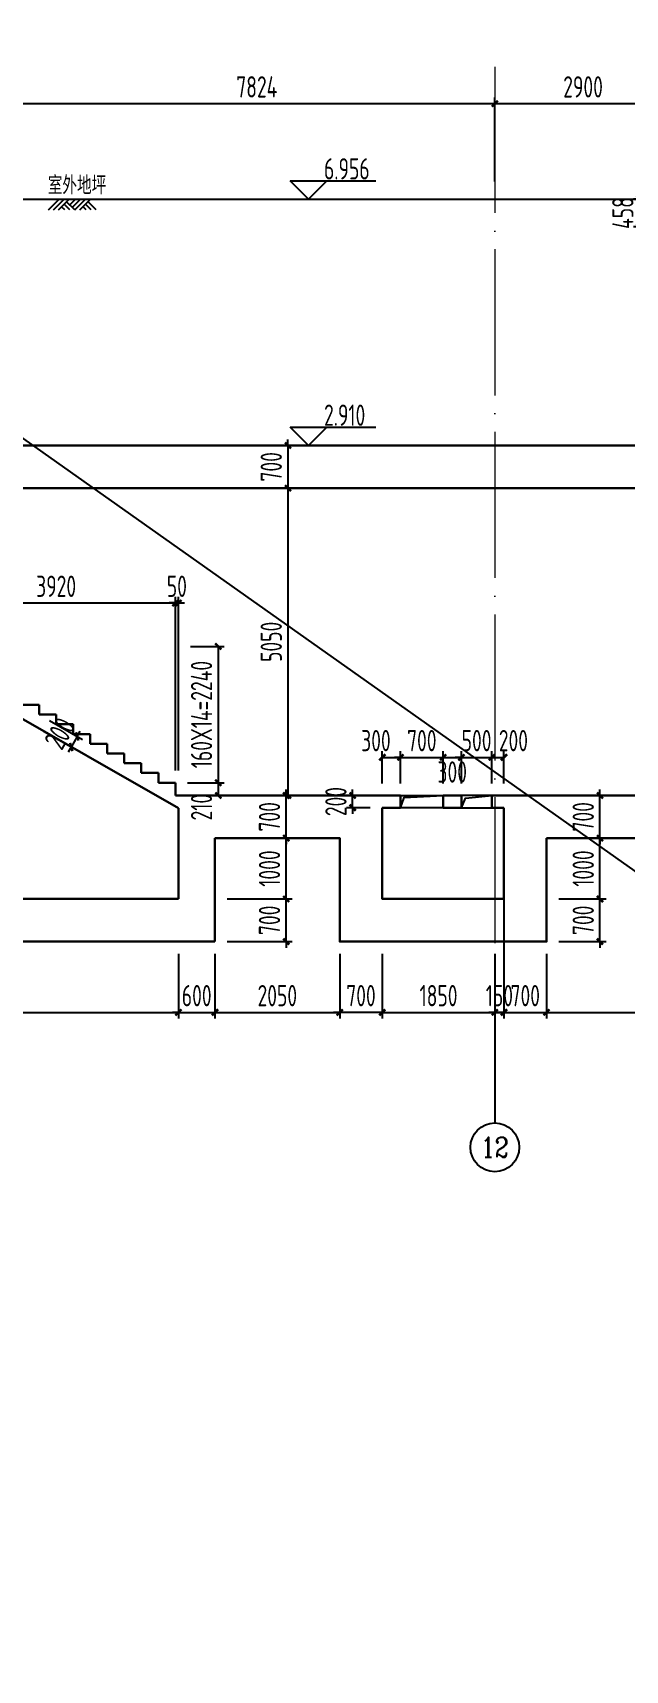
# Model space of a CAD drawing. Header units: millimetres. Extents: x -897614 to 191467, y -439928 to 101803.
# Drawn here: x -811983 to -802244, y -120990 to -94086 of the extents above; entities that cross this region are included whole.
import ezdxf
from ezdxf.enums import TextEntityAlignment as Align

# ---------------------------------------------------------------- set-up
doc = ezdxf.new("R2010")
doc.units = ezdxf.units.MM
doc.header["$LTSCALE"] = 1000
doc.linetypes.add('ACAD_ISO04W100', pattern=[30, 24, -3, 0, -3])
for name, color, linetype in [('AXIS', 3, 'Continuous'), ('DIM_ELEV', 3, 'Continuous'), ('DIM_LEAD', 3, 'Continuous'), ('gps', 233, 'Continuous'), ('HC_ZP', 4, 'Continuous'), ('KD', 7, 'Continuous'), ('备注', 1, 'Continuous')]:
    doc.layers.add(name, color=color, linetype=linetype)
for name, color, linetype, lineweight in [('AXIS_TEXT', 7, 'Continuous', 18), ('DOTE', 8, 'ACAD_ISO04W100', 9), ('WALL', 6, 'Continuous', 30)]:
    doc.layers.add(name, color=color, linetype=linetype, lineweight=lineweight)
doc.styles.add('_TCH_AXIS', font='COMPLEX', dxfattribs={"bigfont": 'GBCBIG'})
doc.styles.add('COMPLEX', font='COMPLEX')
doc.styles.add('GPS', font='txt1.shx', dxfattribs={"width": 0.8, "bigfont": 'hztxt.shx'})
doc.styles.add('TSSD', font='tssdeng.shx', dxfattribs={"width": 0.7, "bigfont": 'tssdchn.shx'})
doc.dimstyles.new('TSD', dxfattribs={"dimtxt": 350, "dimasz": 100, "dimexe": 100, "dimexo": 200, "dimgap": 100, "dimtad": 1, "dimdec": 0, "dimzin": 0, "dimdsep": 46, "dimtxsty": 'TSSD', "dimblk": 'ARCHTICK', "dimcen": 0.09, "dimclrt": 7, "dimazin": 2, "dimtfac": 1, "dimtdec": 0, "dimtix": 1, "dimtmove": 2, "dimatfit": 3, "dimfxl": 0, "dimtolj": 1, "dimtzin": 0, "dimarcsym": 0})

# ---------------------------------------------------------------- blocks, each defined once
blk = doc.blocks.new('_axiso')
blk.add_circle((0, 0), 0.5)
at = {"layer": 'AXIS_TEXT', "style": 'COMPLEX', "width": 1.041667}
blk.add_attdef('A', text='', height=0.56, dxfattribs=at).set_placement((-0.25, -0.28), (0.25, -0.28), align=Align.FIT)
blk = doc.blocks.new('_ArchTick')
at = {"color": 0, "linetype": 'ByBlock', "const_width": 0.4}
blk.add_lwpolyline([(-0.5, -0.5), (0.5, 0.5)], dxfattribs=at)
blk = doc.blocks.new('*D305')
at = {"layer": 'Defpoints', "color": 0, "transparency": 16777216}
for p in [(-817788, -109018, 0), (-809588, -109018), (-809588, -110181)]:
    blk.add_point(p, dxfattribs=at)
at = {"layer": 'DIM_LEAD', "color": 0, "lineweight": -2, "transparency": 16777216}
for p, q in [((-817788, -109218), (-817788, -110281)), ((-809588, -109218), (-809588, -110281)), ((-817788, -110181), (-809588, -110181))]:
    blk.add_line(p, q, dxfattribs=at)
at = {"layer": 'DIM_LEAD', "color": 0, "lineweight": -2, "transparency": 16777216, "xscale": 100, "yscale": 100, "zscale": 100, "rotation": 180}
blk.add_blockref('_ArchTick', (-817788, -110181), dxfattribs=at)
at = {"layer": 'DIM_LEAD', "color": 0, "lineweight": -2, "transparency": 16777216, "xscale": 100, "yscale": 100, "zscale": 100}
blk.add_blockref('_ArchTick', (-809588, -110181), dxfattribs=at)
at = {"layer": 'DIM_LEAD', "color": 7, "transparency": 16777216, "insert": (-813688, -109906), "char_height": 350, "attachment_point": 5, "style": 'TSSD'}
blk.add_mtext('\\A1;8200', dxfattribs=at)
blk = doc.blocks.new('*D306')
at = {"layer": 'Defpoints', "color": 0, "transparency": 16777216}
for p in [(-809588, -109018), (-808988, -109018), (-808988, -110181)]:
    blk.add_point(p, dxfattribs=at)
at = {"layer": 'DIM_LEAD', "color": 0, "lineweight": -2, "transparency": 16777216}
for p, q in [((-809588, -109218), (-809588, -110281)), ((-808988, -109218), (-808988, -110281)), ((-809588, -110181), (-809688, -110181)), ((-809588, -110181), (-808988, -110181)), ((-808988, -110181), (-808888, -110181))]:
    blk.add_line(p, q, dxfattribs=at)
at = {"layer": 'DIM_LEAD', "color": 0, "lineweight": -2, "transparency": 16777216, "xscale": 100, "yscale": 100, "zscale": 100}
blk.add_blockref('_ArchTick', (-809588, -110181), dxfattribs=at)
at = {"layer": 'DIM_LEAD', "color": 0, "lineweight": -2, "transparency": 16777216, "xscale": 100, "yscale": 100, "zscale": 100, "rotation": 180}
blk.add_blockref('_ArchTick', (-808988, -110181), dxfattribs=at)
at = {"layer": 'DIM_LEAD', "color": 7, "transparency": 16777216, "insert": (-809288, -109906), "char_height": 350, "attachment_point": 5, "style": 'TSSD'}
blk.add_mtext('\\A1;600', dxfattribs=at)
blk = doc.blocks.new('*D307')
at = {"layer": 'Defpoints', "color": 0, "transparency": 16777216}
for p in [(-808988, -109018), (-806938, -109018), (-806938, -110181)]:
    blk.add_point(p, dxfattribs=at)
at = {"layer": 'DIM_LEAD', "color": 0, "lineweight": -2, "transparency": 16777216}
for p, q in [((-808988, -109218), (-808988, -110281)), ((-806938, -109218), (-806938, -110281)), ((-808988, -110181), (-806938, -110181))]:
    blk.add_line(p, q, dxfattribs=at)
at = {"layer": 'DIM_LEAD', "color": 0, "lineweight": -2, "transparency": 16777216, "xscale": 100, "yscale": 100, "zscale": 100, "rotation": 180}
blk.add_blockref('_ArchTick', (-808988, -110181), dxfattribs=at)
at = {"layer": 'DIM_LEAD', "color": 0, "lineweight": -2, "transparency": 16777216, "xscale": 100, "yscale": 100, "zscale": 100}
blk.add_blockref('_ArchTick', (-806938, -110181), dxfattribs=at)
at = {"layer": 'DIM_LEAD', "color": 7, "transparency": 16777216, "insert": (-807963, -109906), "char_height": 350, "attachment_point": 5, "style": 'TSSD'}
blk.add_mtext('\\A1;2050', dxfattribs=at)
blk = doc.blocks.new('*D308')
at = {"layer": 'Defpoints', "color": 0, "transparency": 16777216}
for p in [(-806238, -109018, 0), (-804388, -109018, 0), (-804388, -110181)]:
    blk.add_point(p, dxfattribs=at)
at = {"layer": 'DIM_LEAD', "color": 0, "lineweight": -2, "transparency": 16777216}
for p, q in [((-806238, -109218), (-806238, -110281)), ((-804388, -109218), (-804388, -110281)), ((-806238, -110181), (-804388, -110181))]:
    blk.add_line(p, q, dxfattribs=at)
at = {"layer": 'DIM_LEAD', "color": 0, "lineweight": -2, "transparency": 16777216, "xscale": 100, "yscale": 100, "zscale": 100, "rotation": 180}
blk.add_blockref('_ArchTick', (-806238, -110181), dxfattribs=at)
at = {"layer": 'DIM_LEAD', "color": 0, "lineweight": -2, "transparency": 16777216, "xscale": 100, "yscale": 100, "zscale": 100}
blk.add_blockref('_ArchTick', (-804388, -110181), dxfattribs=at)
at = {"layer": 'DIM_LEAD', "color": 7, "transparency": 16777216, "insert": (-805313, -109906), "char_height": 350, "attachment_point": 5, "style": 'TSSD'}
blk.add_mtext('\\A1;1850', dxfattribs=at)
blk = doc.blocks.new('*D309')
at = {"layer": 'Defpoints', "color": 0, "transparency": 16777216}
for p in [(-804238, -107318, 0), (-804388, -109018, 0), (-804388, -110181)]:
    blk.add_point(p, dxfattribs=at)
at = {"layer": 'DIM_LEAD', "color": 0, "lineweight": -2, "transparency": 16777216}
for p, q in [((-804238, -107518), (-804238, -110281)), ((-804388, -109218), (-804388, -110281)), ((-804388, -110181), (-804488, -110181)), ((-804238, -110181), (-804388, -110181)), ((-804238, -110181), (-804138, -110181))]:
    blk.add_line(p, q, dxfattribs=at)
at = {"layer": 'DIM_LEAD', "color": 0, "lineweight": -2, "transparency": 16777216, "xscale": 100, "yscale": 100, "zscale": 100}
blk.add_blockref('_ArchTick', (-804388, -110181), dxfattribs=at)
at = {"layer": 'DIM_LEAD', "color": 0, "lineweight": -2, "transparency": 16777216, "xscale": 100, "yscale": 100, "zscale": 100, "rotation": 180}
blk.add_blockref('_ArchTick', (-804238, -110181), dxfattribs=at)
at = {"layer": 'DIM_LEAD', "color": 7, "transparency": 16777216, "insert": (-804313, -109906), "char_height": 350, "attachment_point": 5, "style": 'TSSD'}
blk.add_mtext('\\A1;150', dxfattribs=at)
blk = doc.blocks.new('*D310')
at = {"layer": 'Defpoints', "color": 0, "transparency": 16777216}
for p in [(-804388, -109018, 0), (-804238, -109018, 0), (-804238, -110181)]:
    blk.add_point(p, dxfattribs=at)
at = {"layer": 'DIM_LEAD', "color": 0, "lineweight": -2, "transparency": 16777216}
for p, q in [((-804388, -109218), (-804388, -110281)), ((-804238, -109218), (-804238, -110281)), ((-804388, -110181), (-804488, -110181)), ((-804388, -110181), (-804238, -110181)), ((-804238, -110181), (-804138, -110181))]:
    blk.add_line(p, q, dxfattribs=at)
at = {"layer": 'DIM_LEAD', "color": 0, "lineweight": -2, "transparency": 16777216, "xscale": 100, "yscale": 100, "zscale": 100}
blk.add_blockref('_ArchTick', (-804388, -110181), dxfattribs=at)
at = {"layer": 'DIM_LEAD', "color": 0, "lineweight": -2, "transparency": 16777216, "xscale": 100, "yscale": 100, "zscale": 100, "rotation": 180}
blk.add_blockref('_ArchTick', (-804238, -110181), dxfattribs=at)
at = {"layer": 'DIM_LEAD', "color": 7, "transparency": 16777216, "insert": (-804313, -109906), "char_height": 350, "attachment_point": 5, "style": 'TSSD'}
blk.add_mtext('\\A1;150', dxfattribs=at)
blk = doc.blocks.new('*D311')
at = {"layer": 'Defpoints', "color": 0, "transparency": 16777216}
for p in [(-804238, -109018, 0), (-803538, -109018, 0), (-803538, -110181)]:
    blk.add_point(p, dxfattribs=at)
at = {"layer": 'DIM_LEAD', "color": 0, "lineweight": -2, "transparency": 16777216}
for p, q in [((-804238, -109218), (-804238, -110281)), ((-803538, -109218), (-803538, -110281)), ((-804238, -110181), (-804338, -110181)), ((-804238, -110181), (-803538, -110181)), ((-803538, -110181), (-803438, -110181))]:
    blk.add_line(p, q, dxfattribs=at)
at = {"layer": 'DIM_LEAD', "color": 0, "lineweight": -2, "transparency": 16777216, "xscale": 100, "yscale": 100, "zscale": 100}
blk.add_blockref('_ArchTick', (-804238, -110181), dxfattribs=at)
at = {"layer": 'DIM_LEAD', "color": 0, "lineweight": -2, "transparency": 16777216, "xscale": 100, "yscale": 100, "zscale": 100, "rotation": 180}
blk.add_blockref('_ArchTick', (-803538, -110181), dxfattribs=at)
at = {"layer": 'DIM_LEAD', "color": 7, "transparency": 16777216, "insert": (-803888, -109906), "char_height": 350, "attachment_point": 5, "style": 'TSSD'}
blk.add_mtext('\\A1;700', dxfattribs=at)
blk = doc.blocks.new('*D312')
at = {"layer": 'Defpoints', "color": 0, "transparency": 16777216}
for p in [(-793068, -107318, 0), (-803538, -109018, 0), (-793068, -110181)]:
    blk.add_point(p, dxfattribs=at)
at = {"layer": 'DIM_LEAD', "color": 0, "lineweight": -2, "transparency": 16777216}
for p, q in [((-793068, -107518), (-793068, -110281)), ((-803538, -109218), (-803538, -110281)), ((-803538, -110181), (-793068, -110181))]:
    blk.add_line(p, q, dxfattribs=at)
at = {"layer": 'DIM_LEAD', "color": 0, "lineweight": -2, "transparency": 16777216, "xscale": 100, "yscale": 100, "zscale": 100, "rotation": 180}
blk.add_blockref('_ArchTick', (-803538, -110181), dxfattribs=at)
at = {"layer": 'DIM_LEAD', "color": 0, "lineweight": -2, "transparency": 16777216, "xscale": 100, "yscale": 100, "zscale": 100}
blk.add_blockref('_ArchTick', (-793068, -110181), dxfattribs=at)
at = {"layer": 'DIM_LEAD', "color": 7, "transparency": 16777216, "insert": (-798303, -109906), "char_height": 350, "attachment_point": 5, "style": 'TSSD'}
blk.add_mtext('\\A1;10470', dxfattribs=at)
blk = doc.blocks.new('*D327')
at = {"layer": 'Defpoints', "color": 0, "transparency": 16777216}
for p in [(-808988, -108318), (-807817, -108318), (-808988, -109018)]:
    blk.add_point(p, dxfattribs=at)
at = {"layer": 'DIM_LEAD', "color": 0, "lineweight": -2, "transparency": 16777216}
for p, q in [((-808788, -108318), (-807717, -108318)), ((-807817, -108318), (-807817, -108218)), ((-807817, -109018), (-807817, -108318)), ((-808788, -109018), (-807717, -109018)), ((-807817, -109018), (-807817, -109118))]:
    blk.add_line(p, q, dxfattribs=at)
at = {"layer": 'DIM_LEAD', "color": 0, "lineweight": -2, "transparency": 16777216, "xscale": 100, "yscale": 100, "zscale": 100}
for p, rotation in [((-807817, -108318), 270), ((-807817, -109018), 90)]:
    blk.add_blockref('_ArchTick', p, dxfattribs=dict(at, rotation=rotation))
at = {"layer": 'DIM_LEAD', "color": 7, "transparency": 16777216, "insert": (-808092, -108668), "char_height": 350, "attachment_point": 5, "rotation": 90, "style": 'TSSD'}
blk.add_mtext('\\A1;700', dxfattribs=at)
blk = doc.blocks.new('*D328')
at = {"layer": 'Defpoints', "color": 0, "transparency": 16777216}
for p in [(-808988, -107318, 0), (-807817, -107318), (-808988, -108318)]:
    blk.add_point(p, dxfattribs=at)
at = {"layer": 'DIM_LEAD', "color": 0, "lineweight": -2, "transparency": 16777216}
for p, q in [((-808788, -107318), (-807717, -107318)), ((-807817, -108318), (-807817, -107318)), ((-808788, -108318), (-807717, -108318))]:
    blk.add_line(p, q, dxfattribs=at)
at = {"layer": 'DIM_LEAD', "color": 0, "lineweight": -2, "transparency": 16777216, "xscale": 100, "yscale": 100, "zscale": 100}
for p, rotation in [((-807817, -107318), 90), ((-807817, -108318), 270)]:
    blk.add_blockref('_ArchTick', p, dxfattribs=dict(at, rotation=rotation))
at = {"layer": 'DIM_LEAD', "color": 7, "transparency": 16777216, "insert": (-808092, -107818), "char_height": 350, "attachment_point": 5, "rotation": 90, "style": 'TSSD'}
blk.add_mtext('\\A1;1000', dxfattribs=at)
blk = doc.blocks.new('*D329')
at = {"layer": 'Defpoints', "color": 0, "transparency": 16777216}
for p in [(-809388, -106618, 0), (-807817, -106618), (-808988, -107318, 0)]:
    blk.add_point(p, dxfattribs=at)
at = {"layer": 'DIM_LEAD', "color": 0, "lineweight": -2, "transparency": 16777216}
for p, q in [((-807817, -106618), (-807817, -106518)), ((-809188, -106618), (-807717, -106618)), ((-807817, -107318), (-807817, -106618)), ((-808788, -107318), (-807717, -107318)), ((-807817, -107318), (-807817, -107418))]:
    blk.add_line(p, q, dxfattribs=at)
at = {"layer": 'DIM_LEAD', "color": 0, "lineweight": -2, "transparency": 16777216, "xscale": 100, "yscale": 100, "zscale": 100}
for p, rotation in [((-807817, -106618), 270), ((-807817, -107318), 90)]:
    blk.add_blockref('_ArchTick', p, dxfattribs=dict(at, rotation=rotation))
at = {"layer": 'DIM_LEAD', "color": 7, "transparency": 16777216, "insert": (-808092, -106968), "char_height": 350, "attachment_point": 5, "rotation": 90, "style": 'TSSD'}
blk.add_mtext('\\A1;700', dxfattribs=at)
blk = doc.blocks.new('*D330')
at = {"layer": 'Defpoints', "color": 0, "transparency": 16777216}
for p in [(-803538, -108318, 0), (-802660, -108318), (-803538, -109018, 0)]:
    blk.add_point(p, dxfattribs=at)
at = {"layer": 'DIM_LEAD', "color": 0, "lineweight": -2, "transparency": 16777216}
for p, q in [((-803338, -108318), (-802560, -108318)), ((-802660, -108318), (-802660, -108218)), ((-802660, -109018), (-802660, -108318)), ((-803338, -109018), (-802560, -109018)), ((-802660, -109018), (-802660, -109118))]:
    blk.add_line(p, q, dxfattribs=at)
at = {"layer": 'DIM_LEAD', "color": 0, "lineweight": -2, "transparency": 16777216, "xscale": 100, "yscale": 100, "zscale": 100}
for p, rotation in [((-802660, -108318), 270), ((-802660, -109018), 90)]:
    blk.add_blockref('_ArchTick', p, dxfattribs=dict(at, rotation=rotation))
at = {"layer": 'DIM_LEAD', "color": 7, "transparency": 16777216, "insert": (-802935, -108668), "char_height": 350, "attachment_point": 5, "rotation": 90, "style": 'TSSD'}
blk.add_mtext('\\A1;700', dxfattribs=at)
blk = doc.blocks.new('*D331')
at = {"layer": 'Defpoints', "color": 0, "transparency": 16777216}
for p in [(-803538, -107318, 0), (-802660, -107318), (-803538, -108318, 0)]:
    blk.add_point(p, dxfattribs=at)
at = {"layer": 'DIM_LEAD', "color": 0, "lineweight": -2, "transparency": 16777216}
for p, q in [((-803338, -107318), (-802560, -107318)), ((-802660, -108318), (-802660, -107318)), ((-803338, -108318), (-802560, -108318))]:
    blk.add_line(p, q, dxfattribs=at)
at = {"layer": 'DIM_LEAD', "color": 0, "lineweight": -2, "transparency": 16777216, "xscale": 100, "yscale": 100, "zscale": 100}
for p, rotation in [((-802660, -107318), 90), ((-802660, -108318), 270)]:
    blk.add_blockref('_ArchTick', p, dxfattribs=dict(at, rotation=rotation))
at = {"layer": 'DIM_LEAD', "color": 7, "transparency": 16777216, "insert": (-802935, -107818), "char_height": 350, "attachment_point": 5, "rotation": 90, "style": 'TSSD'}
blk.add_mtext('\\A1;1000', dxfattribs=at)
blk = doc.blocks.new('*D332')
at = {"layer": 'Defpoints', "color": 0, "transparency": 16777216}
for p in [(-803538, -106618, 0), (-802660, -106618), (-803538, -107318, 0)]:
    blk.add_point(p, dxfattribs=at)
at = {"layer": 'DIM_LEAD', "color": 0, "lineweight": -2, "transparency": 16777216}
for p, q in [((-802660, -106618), (-802660, -106518)), ((-803338, -106618), (-802560, -106618)), ((-802660, -107318), (-802660, -106618)), ((-803338, -107318), (-802560, -107318)), ((-802660, -107318), (-802660, -107418))]:
    blk.add_line(p, q, dxfattribs=at)
at = {"layer": 'DIM_LEAD', "color": 0, "lineweight": -2, "transparency": 16777216, "xscale": 100, "yscale": 100, "zscale": 100}
for p, rotation in [((-802660, -106618), 270), ((-802660, -107318), 90)]:
    blk.add_blockref('_ArchTick', p, dxfattribs=dict(at, rotation=rotation))
at = {"layer": 'DIM_LEAD', "color": 7, "transparency": 16777216, "insert": (-802935, -106968), "char_height": 350, "attachment_point": 5, "rotation": 90, "style": 'TSSD'}
blk.add_mtext('\\A1;700', dxfattribs=at)
blk = doc.blocks.new('*D333')
at = {"layer": 'Defpoints', "color": 0, "transparency": 16777216}
for p in [(-806725, -106618), (-806238, -106618, 0), (-806238, -106818, 0)]:
    blk.add_point(p, dxfattribs=at)
at = {"layer": 'DIM_LEAD', "color": 0, "lineweight": -2, "transparency": 16777216}
for p, q in [((-806725, -106618), (-806725, -106518)), ((-806438, -106618), (-806825, -106618)), ((-806725, -106818), (-806725, -106618)), ((-806438, -106818), (-806825, -106818)), ((-806725, -106818), (-806725, -106918))]:
    blk.add_line(p, q, dxfattribs=at)
at = {"layer": 'DIM_LEAD', "color": 0, "lineweight": -2, "transparency": 16777216, "xscale": 100, "yscale": 100, "zscale": 100}
for p, rotation in [((-806725, -106618), 270), ((-806725, -106818), 90)]:
    blk.add_blockref('_ArchTick', p, dxfattribs=dict(at, rotation=rotation))
at = {"layer": 'DIM_LEAD', "color": 7, "transparency": 16777216, "insert": (-807000, -106718), "char_height": 350, "attachment_point": 5, "rotation": 90, "style": 'TSSD'}
blk.add_mtext('\\A1;200', dxfattribs=at)
blk = doc.blocks.new('*D334')
at = {"layer": 'Defpoints', "color": 0, "transparency": 16777216}
for p in [(-805938, -105991), (-806238, -106618, 0), (-805938, -106618, 0)]:
    blk.add_point(p, dxfattribs=at)
at = {"layer": 'DIM_LEAD', "color": 0, "lineweight": -2, "transparency": 16777216}
for p, q in [((-806238, -106418), (-806238, -105891)), ((-806238, -105991), (-805938, -105991)), ((-805938, -106418), (-805938, -105891))]:
    blk.add_line(p, q, dxfattribs=at)
at = {"layer": 'DIM_LEAD', "color": 0, "lineweight": -2, "transparency": 16777216, "xscale": 100, "yscale": 100, "zscale": 100, "rotation": 180}
blk.add_blockref('_ArchTick', (-806238, -105991), dxfattribs=at)
at = {"layer": 'DIM_LEAD', "color": 0, "lineweight": -2, "transparency": 16777216, "xscale": 100, "yscale": 100, "zscale": 100}
blk.add_blockref('_ArchTick', (-805938, -105991), dxfattribs=at)
at = {"layer": 'DIM_LEAD', "color": 7, "transparency": 16777216, "insert": (-806342, -105716), "char_height": 350, "attachment_point": 5, "style": 'TSSD'}
blk.add_mtext('\\A1;300', dxfattribs=at)
blk = doc.blocks.new('*D335')
at = {"layer": 'Defpoints', "color": 0, "transparency": 16777216}
for p in [(-805238, -105991), (-805938, -106618, 0), (-805238, -106618)]:
    blk.add_point(p, dxfattribs=at)
at = {"layer": 'DIM_LEAD', "color": 0, "lineweight": -2, "transparency": 16777216}
for p, q in [((-805938, -105991), (-806038, -105991)), ((-805938, -106418), (-805938, -105891)), ((-805938, -105991), (-805238, -105991)), ((-805238, -106418), (-805238, -105891)), ((-805238, -105991), (-805138, -105991))]:
    blk.add_line(p, q, dxfattribs=at)
at = {"layer": 'DIM_LEAD', "color": 0, "lineweight": -2, "transparency": 16777216, "xscale": 100, "yscale": 100, "zscale": 100}
blk.add_blockref('_ArchTick', (-805938, -105991), dxfattribs=at)
at = {"layer": 'DIM_LEAD', "color": 0, "lineweight": -2, "transparency": 16777216, "xscale": 100, "yscale": 100, "zscale": 100, "rotation": 180}
blk.add_blockref('_ArchTick', (-805238, -105991), dxfattribs=at)
at = {"layer": 'DIM_LEAD', "color": 7, "transparency": 16777216, "insert": (-805588, -105716), "char_height": 350, "attachment_point": 5, "style": 'TSSD'}
blk.add_mtext('\\A1;700', dxfattribs=at)
blk = doc.blocks.new('*D336')
at = {"layer": 'Defpoints', "color": 0, "transparency": 16777216}
for p in [(-804938, -105991), (-805238, -106618), (-804938, -106618)]:
    blk.add_point(p, dxfattribs=at)
at = {"layer": 'DIM_LEAD', "color": 0, "lineweight": -2, "transparency": 16777216}
for p, q in [((-805238, -106418), (-805238, -105891)), ((-805238, -105991), (-804938, -105991)), ((-804938, -106418), (-804938, -105891))]:
    blk.add_line(p, q, dxfattribs=at)
at = {"layer": 'DIM_LEAD', "color": 0, "lineweight": -2, "transparency": 16777216, "xscale": 100, "yscale": 100, "zscale": 100, "rotation": 180}
blk.add_blockref('_ArchTick', (-805238, -105991), dxfattribs=at)
at = {"layer": 'DIM_LEAD', "color": 0, "lineweight": -2, "transparency": 16777216, "xscale": 100, "yscale": 100, "zscale": 100}
blk.add_blockref('_ArchTick', (-804938, -105991), dxfattribs=at)
at = {"layer": 'DIM_LEAD', "color": 7, "transparency": 16777216, "insert": (-805088, -106231), "char_height": 350, "attachment_point": 5, "style": 'TSSD'}
blk.add_mtext('\\A1;300', dxfattribs=at)
blk = doc.blocks.new('*D337')
at = {"layer": 'Defpoints', "color": 0, "transparency": 16777216}
for p in [(-804438, -105991), (-804938, -106618), (-804438, -106618, 0)]:
    blk.add_point(p, dxfattribs=at)
at = {"layer": 'DIM_LEAD', "color": 0, "lineweight": -2, "transparency": 16777216}
for p, q in [((-804938, -105991), (-805038, -105991)), ((-804938, -106418), (-804938, -105891)), ((-804938, -105991), (-804438, -105991)), ((-804438, -106418), (-804438, -105891)), ((-804438, -105991), (-804338, -105991))]:
    blk.add_line(p, q, dxfattribs=at)
at = {"layer": 'DIM_LEAD', "color": 0, "lineweight": -2, "transparency": 16777216, "xscale": 100, "yscale": 100, "zscale": 100}
blk.add_blockref('_ArchTick', (-804938, -105991), dxfattribs=at)
at = {"layer": 'DIM_LEAD', "color": 0, "lineweight": -2, "transparency": 16777216, "xscale": 100, "yscale": 100, "zscale": 100, "rotation": 180}
blk.add_blockref('_ArchTick', (-804438, -105991), dxfattribs=at)
at = {"layer": 'DIM_LEAD', "color": 7, "transparency": 16777216, "insert": (-804688, -105716), "char_height": 350, "attachment_point": 5, "style": 'TSSD'}
blk.add_mtext('\\A1;500', dxfattribs=at)
blk = doc.blocks.new('*D338')
at = {"layer": 'Defpoints', "color": 0, "transparency": 16777216}
for p in [(-804238, -105991), (-804438, -106618, 0), (-804238, -106618, 0)]:
    blk.add_point(p, dxfattribs=at)
at = {"layer": 'DIM_LEAD', "color": 0, "lineweight": -2, "transparency": 16777216}
for p, q in [((-804438, -106418), (-804438, -105891)), ((-804438, -105991), (-804238, -105991)), ((-804238, -106418), (-804238, -105891))]:
    blk.add_line(p, q, dxfattribs=at)
at = {"layer": 'DIM_LEAD', "color": 0, "lineweight": -2, "transparency": 16777216, "xscale": 100, "yscale": 100, "zscale": 100, "rotation": 180}
blk.add_blockref('_ArchTick', (-804438, -105991), dxfattribs=at)
at = {"layer": 'DIM_LEAD', "color": 0, "lineweight": -2, "transparency": 16777216, "xscale": 100, "yscale": 100, "zscale": 100}
blk.add_blockref('_ArchTick', (-804238, -105991), dxfattribs=at)
at = {"layer": 'DIM_LEAD', "color": 7, "transparency": 16777216, "insert": (-804083, -105716), "char_height": 350, "attachment_point": 5, "style": 'TSSD'}
blk.add_mtext('\\A1;200', dxfattribs=at)
blk = doc.blocks.new('*D415')
at = {"layer": 'Defpoints', "color": 0, "transparency": 16777216}
for p in [(-806938, -109018), (-806238, -109018, 0), (-806938, -110181)]:
    blk.add_point(p, dxfattribs=at)
at = {"layer": 'DIM_LEAD', "color": 0, "lineweight": -2, "transparency": 16777216}
for p, q in [((-806938, -109218), (-806938, -110281)), ((-806238, -109218), (-806238, -110281)), ((-806938, -110181), (-807038, -110181)), ((-806238, -110181), (-806938, -110181)), ((-806238, -110181), (-806138, -110181))]:
    blk.add_line(p, q, dxfattribs=at)
at = {"layer": 'DIM_LEAD', "color": 0, "lineweight": -2, "transparency": 16777216, "xscale": 100, "yscale": 100, "zscale": 100}
blk.add_blockref('_ArchTick', (-806938, -110181), dxfattribs=at)
at = {"layer": 'DIM_LEAD', "color": 0, "lineweight": -2, "transparency": 16777216, "xscale": 100, "yscale": 100, "zscale": 100, "rotation": 180}
blk.add_blockref('_ArchTick', (-806238, -110181), dxfattribs=at)
at = {"layer": 'DIM_LEAD', "color": 7, "transparency": 16777216, "insert": (-806588, -109906), "char_height": 350, "attachment_point": 5, "style": 'TSSD'}
blk.add_mtext('\\A1;700', dxfattribs=at)
blk = doc.blocks.new('*D419')
at = {"layer": 'Defpoints', "color": 0, "transparency": 16777216}
for p in [(-807451, -100868, 0), (-807788, -101568), (-807451, -101568, 0)]:
    blk.add_point(p, dxfattribs=at)
at = {"layer": 'DIM_LEAD', "color": 0, "lineweight": -2, "transparency": 16777216}
for p, q in [((-807651, -100868), (-807888, -100868)), ((-807788, -100868), (-807788, -100768)), ((-807788, -100868), (-807788, -101568)), ((-807651, -101568), (-807888, -101568)), ((-807788, -101568), (-807788, -101668))]:
    blk.add_line(p, q, dxfattribs=at)
at = {"layer": 'DIM_LEAD', "color": 0, "lineweight": -2, "transparency": 16777216, "xscale": 100, "yscale": 100, "zscale": 100}
for p, rotation in [((-807788, -100868), 270), ((-807788, -101568), 90)]:
    blk.add_blockref('_ArchTick', p, dxfattribs=dict(at, rotation=rotation))
at = {"layer": 'DIM_LEAD', "color": 7, "transparency": 16777216, "insert": (-808063, -101218), "char_height": 350, "attachment_point": 5, "rotation": 90, "style": 'TSSD'}
blk.add_mtext('\\A1;700', dxfattribs=at)
blk = doc.blocks.new('*D420')
at = {"layer": 'Defpoints', "color": 0, "transparency": 16777216}
for p in [(-807451, -101568, 0), (-807788, -106618, 0), (-807788, -106618)]:
    blk.add_point(p, dxfattribs=at)
at = {"layer": 'DIM_LEAD', "color": 0, "lineweight": -2, "transparency": 16777216}
for p, q in [((-807651, -101568), (-807888, -101568)), ((-807788, -101568), (-807788, -106618)), ((-807788, -106618), (-807688, -106618))]:
    blk.add_line(p, q, dxfattribs=at)
at = {"layer": 'DIM_LEAD', "color": 0, "lineweight": -2, "transparency": 16777216, "xscale": 100, "yscale": 100, "zscale": 100}
for p, rotation in [((-807788, -101568), 90), ((-807788, -106618), 270)]:
    blk.add_blockref('_ArchTick', p, dxfattribs=dict(at, rotation=rotation))
at = {"layer": 'DIM_LEAD', "color": 7, "transparency": 16777216, "insert": (-808063, -104093), "char_height": 350, "attachment_point": 5, "rotation": 90, "style": 'TSSD'}
blk.add_mtext('\\A1;5050', dxfattribs=at)
blk = doc.blocks.new('*D602')
at = {"layer": 'Defpoints', "color": 0, "transparency": 16777216}
for p in [(-804388, -95250), (-812212, -96732), (-804388, -96729, 0)]:
    blk.add_point(p, dxfattribs=at)
at = {"layer": 'DIM_LEAD', "color": 0, "lineweight": -2, "transparency": 16777216}
for p, q in [((-812212, -96532), (-812212, -95150)), ((-804388, -96529), (-804388, -95150)), ((-812212, -95250), (-804388, -95250))]:
    blk.add_line(p, q, dxfattribs=at)
at = {"layer": 'DIM_LEAD', "color": 0, "lineweight": -2, "transparency": 16777216, "xscale": 100, "yscale": 100, "zscale": 100, "rotation": 180}
blk.add_blockref('_ArchTick', (-812212, -95250), dxfattribs=at)
at = {"layer": 'DIM_LEAD', "color": 0, "lineweight": -2, "transparency": 16777216, "xscale": 100, "yscale": 100, "zscale": 100}
blk.add_blockref('_ArchTick', (-804388, -95250), dxfattribs=at)
at = {"layer": 'DIM_LEAD', "color": 7, "transparency": 16777216, "insert": (-808300, -94975), "char_height": 350, "attachment_point": 5, "style": 'TSSD'}
blk.add_mtext('\\A1;7824', dxfattribs=at)
blk = doc.blocks.new('*D603')
at = {"layer": 'Defpoints', "color": 0, "transparency": 16777216}
for p in [(-801488, -95250), (-804388, -96729, 0), (-801488, -96728)]:
    blk.add_point(p, dxfattribs=at)
at = {"layer": 'DIM_LEAD', "color": 0, "lineweight": -2, "transparency": 16777216}
for p, q in [((-804388, -96529), (-804388, -95150)), ((-801488, -96528), (-801488, -95150)), ((-804388, -95250), (-801488, -95250))]:
    blk.add_line(p, q, dxfattribs=at)
at = {"layer": 'DIM_LEAD', "color": 0, "lineweight": -2, "transparency": 16777216, "xscale": 100, "yscale": 100, "zscale": 100, "rotation": 180}
blk.add_blockref('_ArchTick', (-804388, -95250), dxfattribs=at)
at = {"layer": 'DIM_LEAD', "color": 0, "lineweight": -2, "transparency": 16777216, "xscale": 100, "yscale": 100, "zscale": 100}
blk.add_blockref('_ArchTick', (-801488, -95250), dxfattribs=at)
at = {"layer": 'DIM_LEAD', "color": 7, "transparency": 16777216, "insert": (-802938, -94975), "char_height": 350, "attachment_point": 5, "style": 'TSSD'}
blk.add_mtext('\\A1;2900', dxfattribs=at)
blk = doc.blocks.new('*D616')
at = {"layer": 'Defpoints', "color": 0, "transparency": 16777216}
for p in [(-809638, -103455), (-813558, -104168, 0), (-809638, -106408, 0)]:
    blk.add_point(p, dxfattribs=at)
at = {"layer": 'DIM_LEAD', "color": 0, "lineweight": -2, "transparency": 16777216}
for p, q in [((-813558, -103968), (-813558, -103355)), ((-813558, -103455), (-809638, -103455)), ((-809638, -106208), (-809638, -103355))]:
    blk.add_line(p, q, dxfattribs=at)
at = {"layer": 'DIM_LEAD', "color": 0, "lineweight": -2, "transparency": 16777216, "xscale": 100, "yscale": 100, "zscale": 100, "rotation": 180}
blk.add_blockref('_ArchTick', (-813558, -103455), dxfattribs=at)
at = {"layer": 'DIM_LEAD', "color": 0, "lineweight": -2, "transparency": 16777216, "xscale": 100, "yscale": 100, "zscale": 100}
blk.add_blockref('_ArchTick', (-809638, -103455), dxfattribs=at)
at = {"layer": 'DIM_LEAD', "color": 7, "transparency": 16777216, "insert": (-811598, -103180), "char_height": 350, "attachment_point": 5, "style": 'TSSD'}
blk.add_mtext('\\A1;3920', dxfattribs=at)
blk = doc.blocks.new('*D887')
at = {"layer": 'Defpoints', "color": 0, "transparency": 16777216}
for p in [(-809588, -104168, 0), (-809638, -106408, 0), (-808934, -106408)]:
    blk.add_point(p, dxfattribs=at)
at = {"layer": 'DIM_LEAD', "color": 0, "lineweight": -2, "transparency": 16777216}
for p, q in [((-809388, -104168), (-808834, -104168)), ((-808934, -104168), (-808934, -106408)), ((-809438, -106408), (-808834, -106408))]:
    blk.add_line(p, q, dxfattribs=at)
at = {"layer": 'DIM_LEAD', "color": 0, "lineweight": -2, "transparency": 16777216, "xscale": 100, "yscale": 100, "zscale": 100}
for p, rotation in [((-808934, -104168), 90), ((-808934, -106408), 270)]:
    blk.add_blockref('_ArchTick', p, dxfattribs=dict(at, rotation=rotation))
at = {"layer": 'DIM_LEAD', "color": 7, "transparency": 16777216, "insert": (-809209, -105288), "char_height": 350, "attachment_point": 5, "rotation": 90, "style": 'TSSD'}
blk.add_mtext('\\A1;160X14=2240', dxfattribs=at)
blk = doc.blocks.new('*D888')
at = {"layer": 'Defpoints', "color": 0, "transparency": 16777216}
for p in [(-809638, -106408, 0), (-809638, -106618), (-808934, -106618)]:
    blk.add_point(p, dxfattribs=at)
at = {"layer": 'DIM_LEAD', "color": 0, "lineweight": -2, "transparency": 16777216}
for p, q in [((-809438, -106408), (-808834, -106408)), ((-808934, -106408), (-808934, -106618)), ((-809438, -106618), (-808834, -106618))]:
    blk.add_line(p, q, dxfattribs=at)
at = {"layer": 'DIM_LEAD', "color": 0, "lineweight": -2, "transparency": 16777216, "xscale": 100, "yscale": 100, "zscale": 100}
for p, rotation in [((-808934, -106408), 90), ((-808934, -106618), 270)]:
    blk.add_blockref('_ArchTick', p, dxfattribs=dict(at, rotation=rotation))
at = {"layer": 'DIM_LEAD', "color": 7, "transparency": 16777216, "insert": (-809209, -106809), "char_height": 350, "attachment_point": 5, "rotation": 90, "style": 'TSSD'}
blk.add_mtext('\\A1;210', dxfattribs=at)
blk = doc.blocks.new('*D1117')
at = {"layer": 'Defpoints', "color": 0, "transparency": 16777216}
for p in [(-809589, -103455), (-809638, -106408, 0), (-809589, -106408, 0)]:
    blk.add_point(p, dxfattribs=at)
at = {"layer": 'DIM_LEAD', "color": 0, "lineweight": -2, "transparency": 16777216}
for p, q in [((-809638, -103455), (-809738, -103455)), ((-809638, -106208), (-809638, -103355)), ((-809638, -103455), (-809589, -103455)), ((-809589, -106208), (-809589, -103355)), ((-809589, -103455), (-809489, -103455))]:
    blk.add_line(p, q, dxfattribs=at)
at = {"layer": 'DIM_LEAD', "color": 0, "lineweight": -2, "transparency": 16777216, "xscale": 100, "yscale": 100, "zscale": 100}
blk.add_blockref('_ArchTick', (-809638, -103455), dxfattribs=at)
at = {"layer": 'DIM_LEAD', "color": 0, "lineweight": -2, "transparency": 16777216, "xscale": 100, "yscale": 100, "zscale": 100, "rotation": 180}
blk.add_blockref('_ArchTick', (-809589, -103455), dxfattribs=at)
at = {"layer": 'DIM_LEAD', "color": 7, "transparency": 16777216, "insert": (-809614, -103180), "char_height": 350, "attachment_point": 5, "style": 'TSSD'}
blk.add_mtext('\\A1;50', dxfattribs=at)
blk = doc.blocks.new('*D1121')
at = {"layer": 'Defpoints', "color": 0, "transparency": 16777216}
for p in [(-811978, -105462), (-811878, -105288), (-811350, -105821)]:
    blk.add_point(p, dxfattribs=at)
at = {"layer": 'DIM_LEAD', "color": 0, "lineweight": -2, "transparency": 16777216}
for p, q in [((-811705, -105387), (-811164, -105696)), ((-811804, -105561), (-811263, -105870)), ((-811251, -105647), (-811350, -105821)), ((-811251, -105647), (-811201, -105560)), ((-811350, -105821), (-811399, -105907))]:
    blk.add_line(p, q, dxfattribs=at)
at = {"layer": 'DIM_LEAD', "color": 0, "lineweight": -2, "transparency": 16777216, "xscale": 100, "yscale": 100, "zscale": 100}
for p, rotation in [((-811350, -105821), 60.2551187030578), ((-811251, -105647), 240.2551187030578)]:
    blk.add_blockref('_ArchTick', p, dxfattribs=dict(at, rotation=rotation))
at = {"layer": 'DIM_LEAD', "color": 7, "transparency": 16777216, "insert": (-811539, -105597), "char_height": 350, "attachment_point": 5, "rotation": 60.2551, "style": 'TSSD'}
blk.add_mtext('\\A1;200', dxfattribs=at)
blk = doc.blocks.new('*D1162')
at = {"layer": 'Defpoints', "color": 0, "transparency": 16777216}
for p in [(-802009, -96819), (-801488, -96819, 0), (-801488, -97277, 0)]:
    blk.add_point(p, dxfattribs=at)
at = {"layer": 'DIM_LEAD', "color": 0, "lineweight": -2, "transparency": 16777216}
for p, q in [((-801688, -96819), (-802109, -96819)), ((-802009, -96819), (-802009, -96719)), ((-802009, -97277), (-802009, -96819)), ((-801688, -97277), (-802109, -97277)), ((-802009, -97277), (-802009, -97377))]:
    blk.add_line(p, q, dxfattribs=at)
at = {"layer": 'DIM_LEAD', "color": 0, "lineweight": -2, "transparency": 16777216, "xscale": 100, "yscale": 100, "zscale": 100}
for p, rotation in [((-802009, -96819), 270), ((-802009, -97277), 90)]:
    blk.add_blockref('_ArchTick', p, dxfattribs=dict(at, rotation=rotation))
at = {"layer": 'DIM_LEAD', "color": 7, "transparency": 16777216, "insert": (-802284, -97048), "char_height": 350, "attachment_point": 5, "rotation": 90, "style": 'TSSD'}
blk.add_mtext('\\A1;458', dxfattribs=at)

msp = doc.modelspace()

# ---------------------------------------------------------------- linework, layer by layer
at = {"layer": 'AXIS'}
msp.add_line((-804387.93575, -110178.37096, 0), (-804387.93575, -111998.22092, 0), dxfattribs=at)
at = {"layer": 'DIM_ELEV'}
for p, q in [((-807450.75736, -96820.80677, 0), (-807750.75736, -96520.80677, 0)), ((-807750.75736, -96520.80677, 0), (-806341.96494, -96520.80677, 0)), ((-807450.75736, -96820.80677, 0), (-807150.75736, -96520.80677, 0)), ((-807450.75736, -100868.0803, 0), (-807750.75736, -100568.0803, 0)), ((-807750.75736, -100568.0803, 0), (-806341.96494, -100568.0803, 0)), ((-807450.75736, -100868.0803, 0), (-807150.75736, -100568.0803, 0))]:
    msp.add_line(p, q, dxfattribs=at)
at = {"layer": 'DOTE', "ltscale": 0.1}
msp.add_line((-804387.93575, -94643.86249, 0), (-804387.93575, -110386.09766, 0), dxfattribs=at)
at = {"layer": 'gps'}
for p, q in [((-811725.63338, -96998.04911, 0), (-811549.66458, -96822.0803, 0)), ((-811643.32639, -96998.04911, 0), (-811467.35759, -96822.0803, 0)), ((-811561.01941, -96998.04911, 0), (-811385.0506, -96822.0803, 0)), ((-811373.69577, -96915.74212, 0), (-811280.03396, -96822.0803, 0)), ((-811332.54228, -96956.89561, 0), (-811197.72697, -96822.0803, 0)), ((-811291.38878, -96998.04911, 0), (-811115.41998, -96822.0803, 0)), ((-811209.08179, -96998.04911, 0), (-811033.11299, -96822.0803, 0)), ((-811456.00276, -96998.04911, 0), (-811508.51108, -96945.54079, 0)), ((-811373.69577, -96998.04911, 0), (-811467.35759, -96904.38729, 0)), ((-811291.38878, -96998.04911, 0), (-811426.20409, -96863.2338, 0)), ((-811104.06515, -96998.04911, 0), (-811156.57347, -96945.54079, 0)), ((-811021.75816, -96998.04911, 0), (-811115.41998, -96904.38729, 0)), ((-810939.45117, -96998.04911, 0), (-811074.26648, -96863.2338, 0))]:
    msp.add_line(p, q, dxfattribs=at)
at = {"layer": 'HC_ZP', "color": 7}
msp.add_line((-820878.36299, -96825.5803, 0), (-801187.86298, -96818.5803, 0), dxfattribs=at)
at = {"layer": 'KD', "elevation": 0}
for points in [[(-805937.56187, -106618.0803), (-805237.56375, -106618.0803), (-805237.56375, -106818.0803), (-805937.56187, -106818.0803)], [(-804937.89418, -106818.0803), (-804437.89549, -106818.0803), (-804437.89549, -106618.0803), (-804937.89418, -106618.0803)]]:
    msp.add_lwpolyline(points, close=True, dxfattribs=at)
for points in [[(-805937.56187, -106818.0803), (-805877.16665, -106651.3477), (-805237.56375, -106618.0803)], [(-804937.89418, -106818.0803), (-804871.73695, -106662.74707), (-804437.89549, -106618.0803)]]:
    msp.add_lwpolyline(points, dxfattribs=at)
at = {"layer": 'WALL'}
for p, q in [((-801487.86298, -101568.0803, 0), (-812211.52433, -101568.0803, 0)), ((-813891.47588, -104368.0803, 0), (-809587.84767, -106827.29642, 0)), ((-811878.36299, -105128.0803, 0), (-812158.36299, -105128.0803, 0)), ((-811878.36299, -105288.0803, 0), (-811878.36299, -105128.0803, 0)), ((-811598.36299, -105288.0803, 0), (-811878.36299, -105288.0803, 0)), ((-811598.36299, -105448.0803, 0), (-811598.36299, -105288.0803, 0)), ((-811318.36299, -105448.0803, 0), (-811598.36299, -105448.0803, 0)), ((-811318.36299, -105608.0803, 0), (-811318.36299, -105448.0803, 0)), ((-811038.36299, -105608.0803, 0), (-811318.36299, -105608.0803, 0)), ((-811038.36299, -105768.0803, 0), (-811038.36299, -105608.0803, 0)), ((-810758.36299, -105768.0803, 0), (-811038.36299, -105768.0803, 0)), ((-810758.36299, -105928.0803, 0), (-810758.36299, -105768.0803, 0)), ((-810478.36299, -105928.0803, 0), (-810758.36299, -105928.0803, 0)), ((-810478.36299, -106088.0803, 0), (-810478.36299, -105928.0803, 0)), ((-810198.36299, -106088.0803, 0), (-810478.36299, -106088.0803, 0)), ((-810198.36299, -106248.0803, 0), (-810198.36299, -106088.0803, 0)), ((-809918.36299, -106248.0803, 0), (-810198.36299, -106248.0803, 0)), ((-809918.36299, -106408.0803, 0), (-809918.36299, -106248.0803, 0)), ((-809638.36299, -106408.0803, 0), (-809918.36299, -106408.0803, 0)), ((-809638.36299, -106618.0803, 0), (-809638.36299, -106408.0803, 0)), ((-805937.56187, -106618.0803, 0), (-809638.36299, -106618.0803, 0)), ((-805937.56187, -106618.0803, 0), (-805937.56187, -106818.0803, 0)), ((-804937.89418, -106618.0803, 0), (-805237.56375, -106618.0803, 0)), ((-805237.56375, -106618.0803, 0), (-805237.56375, -106818.0803, 0)), ((-804937.89418, -106618.0803, 0), (-804937.89418, -106818.0803, 0)), ((-793067.86299, -106618.0803, 0), (-804437.89549, -106618.0803, 0)), ((-802487.86302, -106618.0803, 0), (-804437.89549, -106618.0803, 0)), ((-804437.89549, -106618.0803, 0), (-804437.89549, -106818.0803, 0)), ((-809587.84767, -106827.29642, 0), (-809587.84767, -108318.0803, 0)), ((-806237.86299, -106818.0803, 0), (-805937.56187, -106818.0803, 0)), ((-805237.56375, -106818.0803, 0), (-804937.89418, -106818.0803, 0)), ((-804437.89549, -106818.0803, 0), (-804237.86299, -106818.0803, 0)), ((-808987.84767, -107318.0803, 0), (-808987.84767, -109018.0803)), ((-792467.86297, -107318.0803, 0), (-803537.86299, -107318.0803, 0)), ((-809587.84767, -108318.0803), (-817787.8496, -108318.0803, 0)), ((-808987.84767, -109018.0803), (-833358.3151, -109018.0803, 0))]:
    msp.add_line(p, q, dxfattribs=at)
at = {"layer": 'WALL', "elevation": 0}
for points in [[(-801487.86298, -100868.0803), (-812227.18567, -100868.0803), (-813294.68567, -100258.0803), (-814416.24211, -100258.0803), (-818896.24211, -97698.0803), (-819816.24211, -97698.0803), (-820878.36299, -97091.15408), (-820878.36299, -95926.0803)], [(-806237.86299, -106818.0803), (-806237.86299, -108318.0803), (-804237.86299, -108318.0803), (-804237.86299, -106818.0803)], [(-808987.84767, -107318.0803), (-806937.86299, -107318.0803), (-806937.86299, -109018.0803), (-803537.86299, -109018.0803), (-803537.86299, -107318.0803)]]:
    msp.add_lwpolyline(points, dxfattribs=at)
at = {"layer": '备注', "color": 1}
msp.add_line((-857772.83613, -68489.82125), (-783522.83613, -120989.82125), dxfattribs=at)

# ---------------------------------------------------------------- block references
at = {"layer": 'AXIS'}
ref = msp.add_blockref('_axiso', (-804387.93575, -112398.22092, 0), dxfattribs=dict(at, xscale=800, yscale=800, zscale=800))
ref.add_attrib('A', '12', dxfattribs={"layer": 'AXIS_TEXT', "ltscale": 10, "height": 328.445495, "style": '_TCH_AXIS'}).set_placement((-804614.71954, -112562.44367, 0), (-804161.15195, -112562.44367, 0), align=Align.FIT)

# ---------------------------------------------------------------- texts
at = {"layer": 'DIM_ELEV', "style": 'TSSD', "width": 0.7}
for s, p in [('6.956', (-807195.23197, -96496.71172, 0)), ('2.910', (-807195.23197, -100543.98526, 0))]:
    msp.add_text(s, height=350, dxfattribs=at).set_placement(p)
at = {"layer": 'gps', "color": 7, "style": 'GPS', "width": 0.8}
msp.add_text('室外地坪', height=300, dxfattribs=at).set_placement((-811734.98599, -96742.49272, 0))

# ---------------------------------------------------------------- dimensions: what is measured, and where the dimension line sits
at = {"layer": 'DIM_LEAD'}
for base, p1, p2, picture, middle in [((-804387.93575, -95249.8117), (-812211.52433, -96731.99923), (-804387.93575, -96729.21793, 0), '*D602', (-808299.73004, -94974.8117)), ((-801487.84766, -95249.8117), (-804387.93575, -96729.21793, 0), (-801487.84766, -96728.18694), '*D603', (-802937.8917, -94974.8117)), ((-809638.36299, -103455.29765), (-813558.36299, -104168.0803, 0), (-809638.36299, -106408.0803, 0), '*D616', (-811598.36299, -103180.29765)), ((-805237.56375, -105991.00578), (-805937.56187, -106618.0803, 0), (-805237.56375, -106618.0803), '*D335', (-805587.56281, -105716.00578)), ((-804437.89549, -105991.00578), (-804937.89418, -106618.0803), (-804437.89549, -106618.0803, 0), '*D337', (-804687.89483, -105716.00578)), ((-804387.93575, -110180.84048), (-804237.86299, -107318.0803, 0), (-804387.93575, -109018.0803, 0), '*D309', (-804312.89937, -109905.84048)), ((-793067.86299, -110180.84048), (-803537.86299, -109018.0803, 0), (-793067.86299, -107318.0803, 0), '*D312', (-798302.86299, -109905.84048)), ((-809587.84767, -110180.84048), (-817787.8496, -109018.0803, 0), (-809587.84767, -109018.0803), '*D305', (-813687.84863, -109905.84048)), ((-808987.84767, -110180.84048), (-809587.84767, -109018.0803), (-808987.84767, -109018.0803), '*D306', (-809287.84767, -109905.84048)), ((-806937.86299, -110180.84048), (-808987.84767, -109018.0803), (-806937.86299, -109018.0803), '*D307', (-807962.85533, -109905.84048)), ((-806937.86299, -110180.84048), (-806237.86299, -109018.0803, 0), (-806937.86299, -109018.0803), '*D415', (-806587.86299, -109905.84048)), ((-804387.93575, -110180.84048), (-806237.86299, -109018.0803, 0), (-804387.93575, -109018.0803, 0), '*D308', (-805312.89937, -109905.84048)), ((-804237.86299, -110180.84048), (-804387.93575, -109018.0803, 0), (-804237.86299, -109018.0803, 0), '*D310', (-804312.89937, -109905.84048)), ((-803537.86299, -110180.84048), (-804237.86299, -109018.0803, 0), (-803537.86299, -109018.0803, 0), '*D311', (-803887.86299, -109905.84048))]:
    dim = msp.add_linear_dim(base=base, p1=p1, p2=p2, dimstyle='TSD', dxfattribs=at)
    dim.commit()
    dim.dimension.update_dxf_attribs({"geometry": picture, "text_midpoint": middle})
for base, p1, p2, angle, override, picture, middle in [((-802008.7003, -96818.68695), (-801487.86298, -97277.0803, 0), (-801487.86298, -96818.68695, 0), 90, {"dimfxl": 250}, '*D1162', (-802283.7003, -97047.88363)), ((-807787.80659, -101568.0803), (-807450.75736, -100868.0803, 0), (-807450.75736, -101568.0803, 0), 90, {"dimfxl": 250, "dimfxlon": 1}, '*D419', (-808062.80659, -101218.0803)), ((-807787.80659, -106618.0803), (-807450.75736, -101568.0803, 0), (-807787.96243, -106618.0803, 0), 90, {"dimfxl": 250, "dimfxlon": 1}, '*D420', (-808062.80659, -104093.0803)), ((-811349.73362, -105820.50445, 0), (-811878.36299, -105288.0803, 0), (-811977.59078, -105461.72893, 0), 60.255118703, {"dimfxl": 250}, '*D1121', (-811538.88659, -105597.24193, 0))]:
    dim = msp.add_linear_dim(base=base, p1=p1, p2=p2, angle=angle, dimstyle='TSD', override=override, dxfattribs=at)
    dim.commit()
    dim.dimension.update_dxf_attribs({"geometry": picture, "text_midpoint": middle})
dim = msp.add_linear_dim(base=(-809588.77008, -103455.29765), p1=(-809638.36299, -106408.0803, 0), p2=(-809588.77008, -106408.0803, 0), dimstyle='TSD', override={"dimfxl": 250}, dxfattribs=at)
dim.commit()
dim.dimension.update_dxf_attribs({"geometry": '*D1117', "text_midpoint": (-809613.56654, -103180.29765)})
dim = msp.add_linear_dim(base=(-808934.47764, -106408.0803), p1=(-809587.84767, -104168.0803, 0), p2=(-809638.36299, -106408.0803, 0), angle=90, text='160X14=<>', dimstyle='TSD', override={"dimfxl": 250}, dxfattribs=at)
dim.commit()
dim.dimension.update_dxf_attribs({"geometry": '*D887', "text_midpoint": (-809209.47764, -105288.0803)})
for base, p1, p2, picture, middle in [((-805937.56187, -105991.00578), (-806237.86299, -106618.0803, 0), (-805937.56187, -106618.0803, 0), '*D334', (-806342.13551, -105716.00578)), ((-804237.86299, -105991.00578), (-804437.89549, -106618.0803, 0), (-804237.86299, -106618.0803, 0), '*D338', (-804083.45616, -105716.00578)), ((-804937.89418, -105991.00578), (-805237.56375, -106618.0803), (-804937.89418, -106618.0803), '*D336', (-805087.72896, -106230.66935))]:
    dim = msp.add_linear_dim(base=base, p1=p1, p2=p2, dimstyle='TSD', dxfattribs=at)
    dim.commit()
    dim.dimension.update_dxf_attribs({"geometry": picture, "text_midpoint": middle, "dimtype": 160})
dim = msp.add_linear_dim(base=(-808934.47764, -106618.0803), p1=(-809638.36299, -106408.0803, 0), p2=(-809638.36299, -106618.0803), angle=90, dimstyle='TSD', override={"dimfxl": 250}, dxfattribs=at)
dim.commit()
dim.dimension.update_dxf_attribs({"geometry": '*D888', "text_midpoint": (-809209.47764, -106808.77894), "dimtype": 160})
for base, p1, p2, picture, middle in [((-807816.9826, -106618.0803), (-808987.84767, -107318.0803, 0), (-809387.84767, -106618.0803, 0), '*D329', (-808091.9826, -106968.0803)), ((-806725.00471, -106618.0803), (-806237.86299, -106818.0803, 0), (-806237.86299, -106618.0803, 0), '*D333', (-807000.00471, -106718.0803)), ((-802659.55761, -106618.0803), (-803537.86299, -107318.0803, 0), (-803537.86299, -106618.0803, 0), '*D332', (-802934.55761, -106968.0803)), ((-807816.9826, -107318.0803), (-808987.84767, -108318.0803), (-808987.84767, -107318.0803, 0), '*D328', (-808091.9826, -107818.0803)), ((-802659.55761, -107318.0803), (-803537.86299, -108318.0803, 0), (-803537.86299, -107318.0803, 0), '*D331', (-802934.55761, -107818.0803)), ((-807816.9826, -108318.0803), (-808987.84767, -109018.0803), (-808987.84767, -108318.0803), '*D327', (-808091.9826, -108668.0803)), ((-802659.55761, -108318.0803), (-803537.86299, -109018.0803, 0), (-803537.86299, -108318.0803, 0), '*D330', (-802934.55761, -108668.0803))]:
    dim = msp.add_linear_dim(base=base, p1=p1, p2=p2, angle=90, dimstyle='TSD', dxfattribs=at)
    dim.commit()
    dim.dimension.update_dxf_attribs({"geometry": picture, "text_midpoint": middle})

doc.saveas('drawing.dxf')
